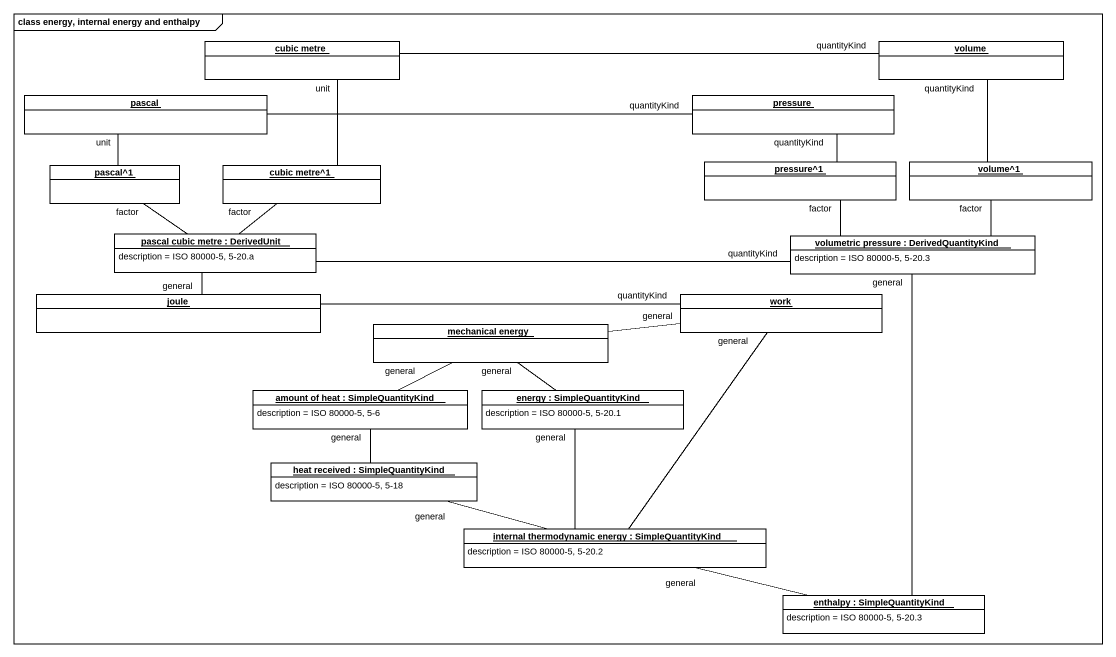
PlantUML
@startuml
mainframe class energy, internal energy and enthalpy
hide circle
hide empty members
object "cubic metre" as cubic_metre #FFFFFF
object volume #FFFFFF
object pascal #FFFFFF
object pressure #FFFFFF
object "pascal^1" as pascal_1 #FFFFFF
object "cubic metre^1" as cubic_metre_1 #FFFFFF
object "pressure^1" as pressure_1 #FFFFFF
object "volume^1" as volume_1 #FFFFFF
object "pascal cubic metre : DerivedUnit" as pascal_cubic_metre #FFFFFF {
  description = ISO 80000-5, 5-20.a
}
object "volumetric pressure : DerivedQuantityKind" as volumetric_pressure #FFFFFF {
  description = ISO 80000-5, 5-20.3
}
object joule #FFFFFF
object "mechanical energy" as mechanical_energy #FFFFFF
object work #FFFFFF
object "amount of heat : SimpleQuantityKind" as amount_of_heat #FFFFFF {
  description = ISO 80000-5, 5-6
}
object "energy : SimpleQuantityKind" as energy #FFFFFF {
  description = ISO 80000-5, 5-20.1
}
object "heat received : SimpleQuantityKind" as heat_received #FFFFFF {
  description = ISO 80000-5, 5-18
}
object "internal thermodynamic energy : SimpleQuantityKind" as internal_thermodynamic #FFFFFF {
  description = ISO 80000-5, 5-20.2
}
object "enthalpy : SimpleQuantityKind" as enthalpy #FFFFFF {
  description = ISO 80000-5, 5-20.3
}
cubic_metre -right- volume : quantityKind
cubic_metre -- cubic_metre_1 : unit
volume -- volume_1 : quantityKind
pascal -right- pressure : quantityKind
pascal -- pascal_1 : unit
pressure -- pressure_1 : quantityKind
pascal_1 -- pascal_cubic_metre : factor
cubic_metre_1 -- pascal_cubic_metre : factor
pressure_1 -- volumetric_pressure : factor
volume_1 -- volumetric_pressure : factor
pascal_cubic_metre -right- volumetric_pressure : quantityKind
joule -up- pascal_cubic_metre : general
joule -right- work : quantityKind
mechanical_energy -right- work : general
amount_of_heat -right- mechanical_energy : general
energy -up- mechanical_energy : general
heat_received -up- amount_of_heat : general
internal_thermodynamic -up- work : general
internal_thermodynamic -up- energy : general
internal_thermodynamic -left- heat_received : general
enthalpy -up- volumetric_pressure : general
enthalpy -left- internal_thermodynamic : general
@enduml
